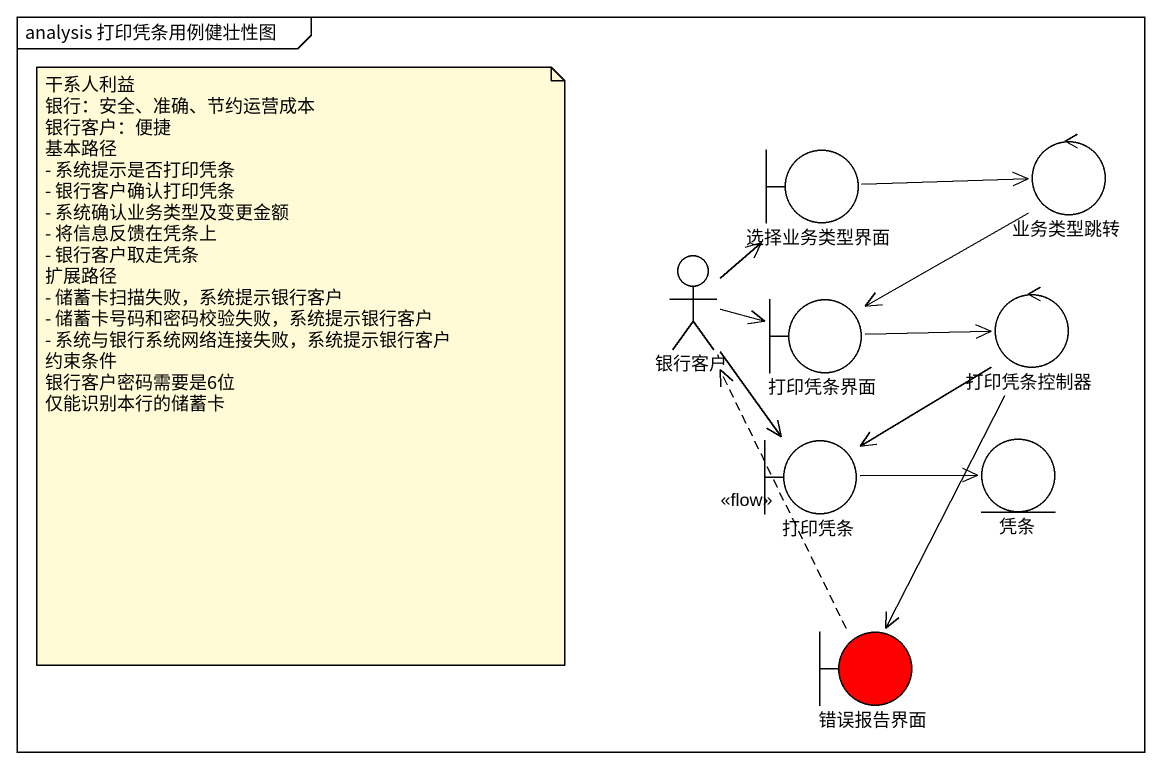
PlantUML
@startuml
mainframe analysis 打印凭条用例健壮性图
boundary 选择业务类型界面
control 业务类型跳转
actor 银行客户
boundary 打印凭条界面
control 打印凭条控制器
boundary 打印凭条
entity 凭条
boundary 错误报告界面 #FF0000
选择业务类型界面 -right-> 业务类型跳转
业务类型跳转 --> 打印凭条界面
银行客户 -up-> 选择业务类型界面
银行客户 -right-> 打印凭条界面
银行客户 --> 打印凭条
打印凭条界面 -right-> 打印凭条控制器
打印凭条控制器 --> 打印凭条
打印凭条控制器 --> 错误报告界面
打印凭条 -right-> 凭条
错误报告界面 .up.> 银行客户 : <<flow>>
note as N1
  干系人利益
  银行：安全、准确、节约运营成本
  银行客户：便捷
  基本路径
  - 系统提示是否打印凭条
  - 银行客户确认打印凭条
  - 系统确认业务类型及变更金额
  - 将信息反馈在凭条上
  - 银行客户取走凭条
  扩展路径
  - 储蓄卡扫描失败，系统提示银行客户
  - 储蓄卡号码和密码校验失败，系统提示银行客户
  - 系统与银行系统网络连接失败，系统提示银行客户
  约束条件
  银行客户密码需要是6位
  仅能识别本行的储蓄卡
end note
@enduml
